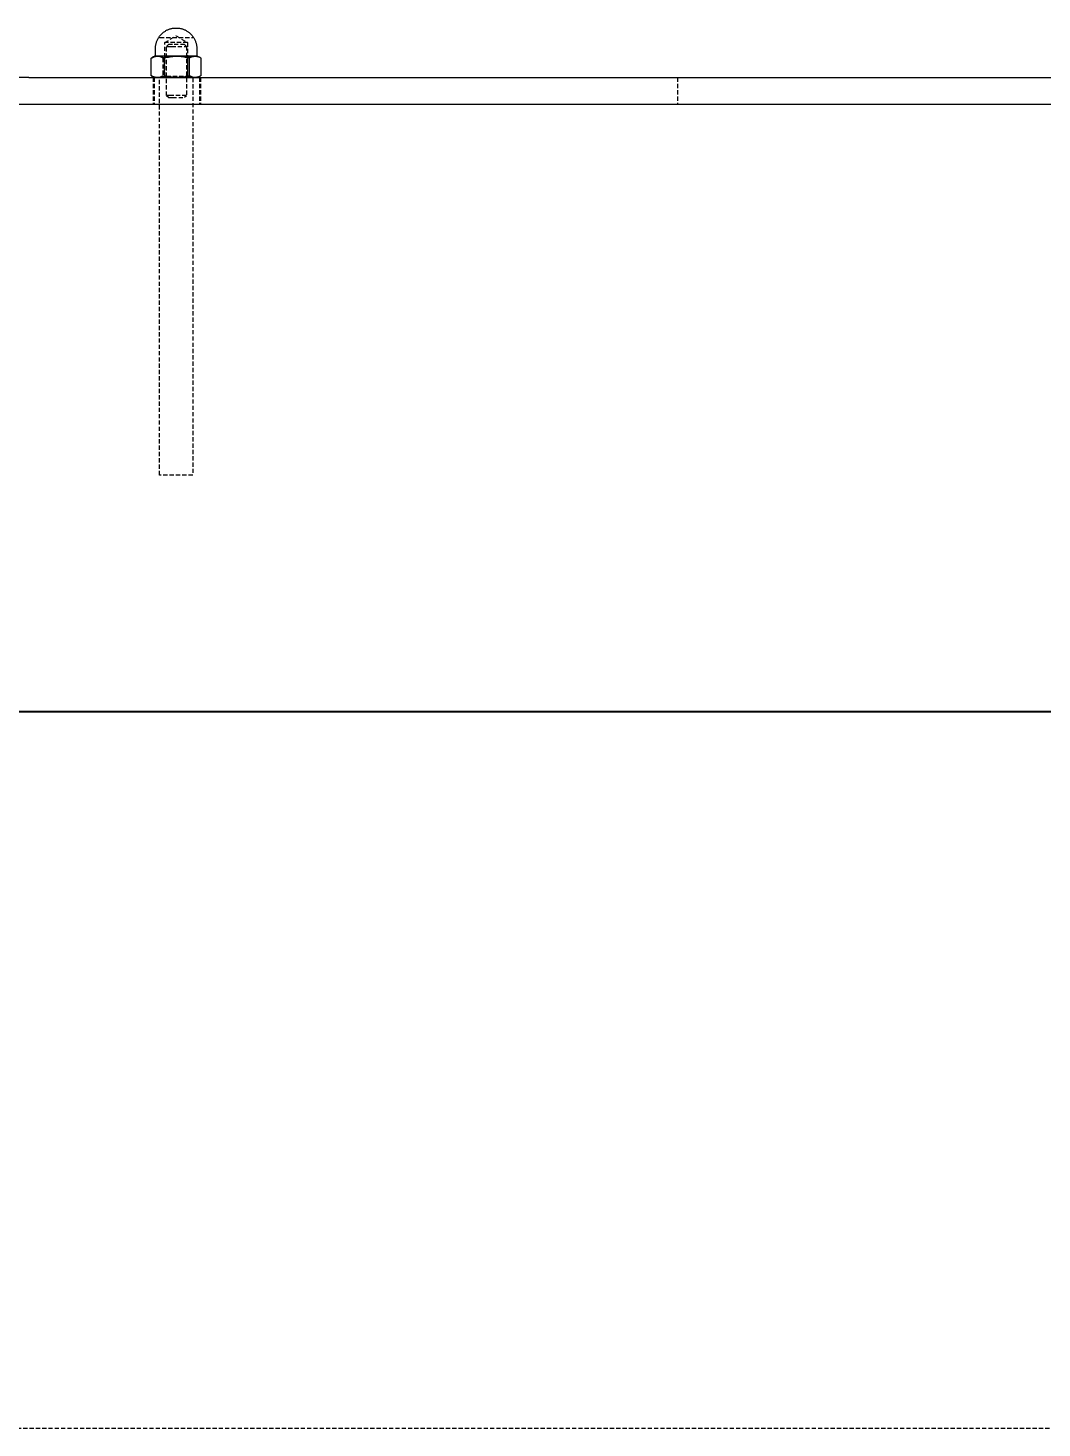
# Model space of a CAD drawing. Header units: millimetres. Extents: x -427 to 4679, y -324 to 2971.
# Drawn here: x 3901.8 to 4208, y 2120.7 to 2543.7 of the extents above; entities that cross this region are included whole.
import ezdxf

# ---------------------------------------------------------------- set-up
doc = ezdxf.new("R2010")
doc.units = ezdxf.units.MM
doc.linetypes.add('HIDDEN', pattern=[1.905, 1.27, -0.635])
for name, color, linetype, lineweight in [('ZANO_R', 7, 'Continuous', 0), ('ZANO_R_przerywana', 7, 'HIDDEN', 0), ('ZANO_W', 1, 'Continuous', 0)]:
    doc.layers.add(name, color=color, linetype=linetype, lineweight=lineweight)
doc.styles.add('Arial', font='arial.ttf')
doc.styles.get("Standard").update_dxf_attribs({"font": 'ARIALUNI.TTF'})
doc.dimstyles.new('pl i ang', dxfattribs={"dimtxt": 50, "dimasz": 50, "dimexe": 1.25, "dimexo": 0.625, "dimgap": 10, "dimtad": 1, "dimtoh": 1, "dimtxsty": 'Standard', "dimcen": 2.5, "dimclrd": 1, "dimclre": 1, "dimclrt": 1, "dimadec": 0, "dimazin": 0, "dimtfac": 1, "dimtmove": 0, "dimatfit": 3, "dimfxl": 1, "dimarcsym": 1})

# ---------------------------------------------------------------- blocks, each defined once
blk = doc.blocks.new('*D486')
at = {"layer": 'ZANO_W', "color": 1, "lineweight": -2}
for p, q in [((3101.65, 2510.74), (3101.65, 2327.24)), ((4341.99, 2510.74), (4341.99, 2327.24)), ((3141.65, 2337.24), (4301.99, 2337.24))]:
    blk.add_line(p, q, dxfattribs=at)
at = {"layer": 'ZANO_W', "color": 1}
for points in [[(3141.65, 2343.9), (3141.65, 2330.57), (3101.65, 2337.24)], [(4301.99, 2330.57), (4301.99, 2343.9), (4341.99, 2337.24)]]:
    blk.add_solid(points, dxfattribs=at)
at = {"layer": 'ZANO_W', "color": 1, "insert": (3721.82, 2367.66), "char_height": 40, "attachment_point": 5, "style": 'Arial'}
blk.add_mtext('1240', dxfattribs=at)

msp = doc.modelspace()

# ---------------------------------------------------------------- linework, layer by layer
at = {"layer": 'ZANO_R'}
for p, q in [((3942.44, 2542.2), (3942.6, 2542.34)), ((3942.6, 2542.34), (3942.77, 2542.47)), ((3942.77, 2542.47), (3942.94, 2542.6)), ((3942.94, 2542.6), (3943.12, 2542.72)), ((3943.12, 2542.72), (3943.3, 2542.83)), ((3943.3, 2542.83), (3943.48, 2542.94)), ((3943.48, 2542.94), (3943.67, 2543.04)), ((3943.67, 2543.04), (3943.86, 2543.14)), ((3943.86, 2543.14), (3944.05, 2543.22)), ((3944.05, 2543.22), (3944.25, 2543.31)), ((3944.25, 2543.31), (3944.45, 2543.38)), ((3944.45, 2543.38), (3944.65, 2543.45)), ((3944.65, 2543.45), (3944.86, 2543.51)), ((3944.86, 2543.51), (3945.07, 2543.56)), ((3945.07, 2543.56), (3945.27, 2543.61)), ((3945.27, 2543.61), (3945.48, 2543.65)), ((3945.48, 2543.65), (3945.69, 2543.68)), ((3945.69, 2543.68), (3945.91, 2543.71)), ((3945.91, 2543.71), (3946.12, 2543.73)), ((3946.12, 2543.73), (3946.33, 2543.74)), ((3946.33, 2543.74), (3946.55, 2543.74)), ((3946.55, 2543.74), (3946.76, 2543.74)), ((3946.76, 2543.74), (3946.97, 2543.73)), ((3946.97, 2543.73), (3947.18, 2543.71)), ((3947.18, 2543.71), (3947.4, 2543.68)), ((3947.4, 2543.68), (3947.61, 2543.65)), ((3947.61, 2543.65), (3947.82, 2543.61)), ((3947.82, 2543.61), (3948.02, 2543.56)), ((3948.02, 2543.56), (3948.23, 2543.51)), ((3948.23, 2543.51), (3948.44, 2543.45)), ((3948.44, 2543.45), (3948.64, 2543.38)), ((3948.64, 2543.38), (3948.84, 2543.31)), ((3948.84, 2543.31), (3949.04, 2543.22)), ((3949.04, 2543.22), (3949.23, 2543.14)), ((3949.23, 2543.14), (3949.42, 2543.04)), ((3949.42, 2543.04), (3949.61, 2542.94)), ((3949.61, 2542.94), (3949.79, 2542.83)), ((3949.79, 2542.83), (3949.97, 2542.72)), ((3949.97, 2542.72), (3950.15, 2542.6)), ((3950.15, 2542.6), (3950.32, 2542.47)), ((3950.32, 2542.47), (3950.49, 2542.34)), ((3950.49, 2542.34), (3950.65, 2542.2)), ((3940.31, 2537.92), (3940.33, 2538.13)), ((3940.33, 2538.13), (3940.35, 2538.34)), ((3940.35, 2538.34), (3940.39, 2538.55)), ((3940.39, 2538.55), (3940.43, 2538.76)), ((3940.43, 2538.76), (3940.47, 2538.97)), ((3940.47, 2538.97), (3940.53, 2539.18)), ((3940.53, 2539.18), (3940.59, 2539.38)), ((3940.59, 2539.38), (3940.66, 2539.58)), ((3940.66, 2539.58), (3940.73, 2539.78)), ((3940.73, 2539.78), (3940.81, 2539.98)), ((3940.81, 2539.98), (3940.9, 2540.18)), ((3940.9, 2540.18), (3941, 2540.37)), ((3941, 2540.37), (3941.1, 2540.55)), ((3941.1, 2540.55), (3941.2, 2540.74)), ((3941.2, 2540.74), (3941.32, 2540.92)), ((3941.32, 2540.92), (3941.44, 2541.1)), ((3941.44, 2541.1), (3941.56, 2541.27)), ((3941.56, 2541.27), (3941.7, 2541.44)), ((3941.7, 2541.44), (3941.83, 2541.6)), ((3941.83, 2541.6), (3941.98, 2541.76)), ((3941.98, 2541.76), (3942.13, 2541.91)), ((3942.13, 2541.91), (3942.28, 2542.06)), ((3942.28, 2542.06), (3942.44, 2542.2)), ((3950.65, 2542.2), (3950.81, 2542.06)), ((3950.81, 2542.06), (3950.96, 2541.91)), ((3950.96, 2541.91), (3951.11, 2541.76)), ((3951.11, 2541.76), (3951.26, 2541.6)), ((3951.26, 2541.6), (3951.39, 2541.44)), ((3951.39, 2541.44), (3951.53, 2541.27)), ((3951.53, 2541.27), (3951.65, 2541.1)), ((3951.65, 2541.1), (3951.77, 2540.92)), ((3951.77, 2540.92), (3951.89, 2540.74)), ((3951.89, 2540.74), (3951.99, 2540.55)), ((3951.99, 2540.55), (3952.09, 2540.37)), ((3952.09, 2540.37), (3952.19, 2540.18)), ((3952.19, 2540.18), (3952.28, 2539.98)), ((3952.28, 2539.98), (3952.36, 2539.78)), ((3952.36, 2539.78), (3952.43, 2539.58)), ((3952.43, 2539.58), (3952.5, 2539.38)), ((3952.5, 2539.38), (3952.56, 2539.18)), ((3952.56, 2539.18), (3952.62, 2538.97)), ((3952.62, 2538.97), (3952.66, 2538.76)), ((3952.66, 2538.76), (3952.7, 2538.55)), ((3952.7, 2538.55), (3952.74, 2538.34)), ((3952.74, 2538.34), (3952.76, 2538.13)), ((3952.76, 2538.13), (3952.78, 2537.92)), ((3939.2, 2534.75), (3939.05, 2534.66)), ((3939.05, 2534.66), (3939.17, 2534.73)), ((3939.05, 2529.32), (3939.05, 2534.66)), ((3939.17, 2534.73), (3939.29, 2534.8)), ((3939.2, 2534.75), (3940.05, 2535.24)), ((3939.29, 2534.8), (3939.42, 2534.86)), ((3939.42, 2534.86), (3939.55, 2534.91)), ((3939.55, 2534.91), (3939.68, 2534.97)), ((3939.68, 2534.97), (3939.81, 2535.01)), ((3939.81, 2535.01), (3939.94, 2535.06)), ((3939.94, 2535.06), (3940.08, 2535.1)), ((3940.99, 2535.24), (3940.05, 2535.24)), ((3940.08, 2535.1), (3940.22, 2535.13)), ((3940.18, 2535.24), (3940.19, 2535.24)), ((3940.19, 2535.24), (3940.19, 2535.24)), ((3940.19, 2535.24), (3940.2, 2535.24)), ((3940.2, 2535.24), (3940.2, 2535.25)), ((3940.2, 2535.25), (3940.21, 2535.25)), ((3940.2, 2535.24), (3940.2, 2535.24)), ((3940.21, 2535.25), (3940.21, 2535.25)), ((3940.21, 2535.25), (3940.22, 2535.25)), ((3940.22, 2535.25), (3940.22, 2535.25)), ((3940.22, 2535.25), (3940.22, 2535.25)), ((3940.22, 2535.25), (3940.23, 2535.25)), ((3940.22, 2535.13), (3940.35, 2535.16)), ((3940.23, 2535.25), (3940.23, 2535.26)), ((3940.23, 2535.26), (3940.23, 2535.26)), ((3940.23, 2535.26), (3940.24, 2535.26)), ((3940.24, 2535.26), (3940.25, 2535.27)), ((3940.24, 2535.26), (3940.24, 2535.26)), ((3940.24, 2535.26), (3940.24, 2535.26)), ((3940.25, 2535.27), (3940.25, 2535.27)), ((3940.25, 2535.27), (3940.25, 2535.27)), ((3940.25, 2535.27), (3940.26, 2535.27)), ((3940.26, 2535.27), (3940.26, 2535.28)), ((3940.26, 2535.28), (3940.26, 2535.28)), ((3940.26, 2535.28), (3940.27, 2535.28)), ((3940.27, 2535.29), (3940.28, 2535.3)), ((3940.27, 2535.28), (3940.27, 2535.29)), ((3940.27, 2535.29), (3940.27, 2535.29)), ((3940.27, 2535.29), (3940.27, 2535.29)), ((3940.28, 2535.3), (3940.28, 2535.31)), ((3940.28, 2535.31), (3940.28, 2535.31)), ((3940.28, 2535.31), (3940.29, 2535.31)), ((3940.28, 2535.3), (3940.28, 2535.3)), ((3940.28, 2535.3), (3940.28, 2535.3)), ((3940.29, 2535.35), (3940.29, 2535.36)), ((3940.29, 2535.36), (3940.29, 2535.36)), ((3940.29, 2535.34), (3940.29, 2535.35)), ((3940.29, 2535.35), (3940.29, 2535.35)), ((3940.29, 2535.33), (3940.29, 2535.34)), ((3940.29, 2535.34), (3940.29, 2535.34)), ((3940.29, 2535.34), (3940.29, 2535.34)), ((3940.29, 2535.32), (3940.29, 2535.33)), ((3940.29, 2535.33), (3940.29, 2535.33)), ((3940.29, 2535.31), (3940.29, 2535.32)), ((3940.29, 2535.32), (3940.29, 2535.32)), ((3940.29, 2535.32), (3940.29, 2535.32)), ((3940.3, 2537.7), (3940.31, 2537.92)), ((3940.29, 2537.49), (3940.3, 2537.7)), ((3940.29, 2535.36), (3940.29, 2537.49)), ((3940.35, 2535.16), (3940.49, 2535.19)), ((3940.49, 2535.19), (3940.63, 2535.21)), ((3940.63, 2535.21), (3940.77, 2535.22)), ((3940.77, 2535.22), (3940.91, 2535.23)), ((3940.91, 2535.23), (3941.05, 2535.24)), ((3941.05, 2535.24), (3941.19, 2535.23)), ((3946.69, 2535.24), (3941.1, 2535.24)), ((3941.19, 2535.23), (3941.33, 2535.22)), ((3941.33, 2535.22), (3941.47, 2535.21)), ((3941.47, 2535.21), (3941.61, 2535.19)), ((3941.61, 2535.19), (3941.75, 2535.16)), ((3941.75, 2535.16), (3941.89, 2535.13)), ((3941.89, 2535.13), (3942.02, 2535.1)), ((3942.02, 2535.1), (3942.16, 2535.06)), ((3942.16, 2535.06), (3942.29, 2535.01)), ((3942.29, 2535.01), (3942.42, 2534.97)), ((3942.42, 2534.97), (3942.55, 2534.91)), ((3942.55, 2534.91), (3942.68, 2534.86)), ((3942.68, 2534.86), (3942.81, 2534.8)), ((3942.81, 2534.8), (3942.93, 2534.73)), ((3942.93, 2534.73), (3943.05, 2534.66)), ((3943.05, 2534.66), (3943.46, 2534.78)), ((3943.05, 2529.32), (3943.05, 2534.66)), ((3943.46, 2534.78), (3943.87, 2534.88)), ((3943.87, 2534.88), (3944.28, 2534.97)), ((3944.28, 2534.97), (3944.7, 2535.05)), ((3944.7, 2535.05), (3945.12, 2535.12)), ((3945.12, 2535.12), (3945.54, 2535.17)), ((3945.54, 2535.17), (3945.96, 2535.2)), ((3945.96, 2535.2), (3946.38, 2535.23)), ((3946.38, 2535.23), (3946.8, 2535.24)), ((3946.8, 2535.24), (3947.23, 2535.23)), ((3952.25, 2535.24), (3946.93, 2535.24)), ((3947.23, 2535.23), (3947.65, 2535.2)), ((3947.65, 2535.2), (3948.07, 2535.17)), ((3948.07, 2535.17), (3948.49, 2535.12)), ((3948.49, 2535.12), (3948.91, 2535.05)), ((3948.91, 2535.05), (3949.32, 2534.97)), ((3949.32, 2534.97), (3949.74, 2534.88)), ((3949.74, 2534.88), (3950.15, 2534.78)), ((3950.15, 2534.78), (3950.55, 2534.66)), ((3950.55, 2534.66), (3950.65, 2534.72)), ((3950.55, 2529.32), (3950.55, 2534.66)), ((3950.65, 2534.72), (3950.74, 2534.78)), ((3950.74, 2534.78), (3950.83, 2534.83)), ((3950.83, 2534.83), (3950.93, 2534.88)), ((3950.93, 2534.88), (3951.03, 2534.93)), ((3951.03, 2534.93), (3951.13, 2534.98)), ((3951.13, 2534.98), (3951.23, 2535.02)), ((3951.23, 2535.02), (3951.33, 2535.06)), ((3951.33, 2535.06), (3951.44, 2535.09)), ((3951.44, 2535.09), (3951.54, 2535.12)), ((3951.54, 2535.12), (3951.65, 2535.15)), ((3951.65, 2535.15), (3951.76, 2535.17)), ((3951.76, 2535.17), (3951.86, 2535.19)), ((3951.86, 2535.19), (3951.97, 2535.21)), ((3951.97, 2535.21), (3952.08, 2535.23)), ((3952.08, 2535.23), (3952.19, 2535.23)), ((3952.19, 2535.23), (3952.3, 2535.24)), ((3952.3, 2535.24), (3952.41, 2535.23)), ((3952.88, 2535.24), (3952.34, 2535.24)), ((3952.41, 2535.23), (3952.52, 2535.23)), ((3952.52, 2535.23), (3952.63, 2535.21)), ((3952.63, 2535.21), (3952.74, 2535.19)), ((3952.74, 2535.19), (3952.84, 2535.17)), ((3952.78, 2537.92), (3952.79, 2537.7)), ((3952.79, 2537.7), (3952.8, 2537.49)), ((3952.8, 2537.49), (3952.8, 2535.36)), ((3952.8, 2535.36), (3952.8, 2535.36)), ((3952.8, 2535.36), (3952.8, 2535.35)), ((3952.8, 2535.35), (3952.8, 2535.35)), ((3952.8, 2535.35), (3952.8, 2535.34)), ((3952.8, 2535.34), (3952.8, 2535.34)), ((3952.8, 2535.34), (3952.8, 2535.34)), ((3952.8, 2535.34), (3952.8, 2535.33)), ((3952.8, 2535.33), (3952.8, 2535.33)), ((3952.8, 2535.33), (3952.8, 2535.32)), ((3952.8, 2535.32), (3952.8, 2535.32)), ((3952.8, 2535.32), (3952.8, 2535.32)), ((3952.8, 2535.32), (3952.81, 2535.31)), ((3952.81, 2535.31), (3952.81, 2535.31)), ((3952.81, 2535.31), (3952.81, 2535.3)), ((3952.81, 2535.3), (3952.81, 2535.3)), ((3952.81, 2535.3), (3952.81, 2535.3)), ((3952.81, 2535.3), (3952.82, 2535.29)), ((3952.82, 2535.29), (3952.82, 2535.29)), ((3952.82, 2535.29), (3952.82, 2535.29)), ((3952.82, 2535.29), (3952.82, 2535.28)), ((3952.82, 2535.28), (3952.83, 2535.28)), ((3952.83, 2535.28), (3952.83, 2535.28)), ((3952.83, 2535.28), (3952.83, 2535.28)), ((3952.83, 2535.28), (3952.83, 2535.27)), ((3952.83, 2535.27), (3952.84, 2535.27)), ((3952.84, 2535.27), (3952.84, 2535.27)), ((3952.84, 2535.27), (3952.84, 2535.26)), ((3952.84, 2535.26), (3952.85, 2535.26)), ((3952.84, 2535.17), (3952.95, 2535.15)), ((3952.85, 2535.26), (3952.85, 2535.26)), ((3952.85, 2535.26), (3952.85, 2535.26)), ((3952.85, 2535.26), (3952.86, 2535.26)), ((3952.86, 2535.26), (3952.86, 2535.25)), ((3952.86, 2535.25), (3952.87, 2535.25)), ((3952.87, 2535.25), (3952.87, 2535.25)), ((3952.87, 2535.25), (3952.87, 2535.25)), ((3952.87, 2535.25), (3952.88, 2535.25)), ((3952.88, 2535.25), (3952.88, 2535.25)), ((3952.88, 2535.25), (3952.89, 2535.24)), ((3953.01, 2535.24), (3952.88, 2535.24)), ((3952.89, 2535.24), (3952.89, 2535.24)), ((3952.89, 2535.24), (3952.89, 2535.24)), ((3952.89, 2535.24), (3952.9, 2535.24)), ((3952.95, 2535.15), (3953.06, 2535.12)), ((3953.04, 2535.24), (3953.01, 2535.24)), ((3953.04, 2535.24), (3953.04, 2535.24)), ((3953.04, 2535.24), (3953.04, 2535.24)), ((3953.04, 2535.24), (3953.04, 2535.24)), ((3953.04, 2535.24), (3953.04, 2535.24)), ((3953.04, 2535.24), (3953.04, 2535.24)), ((3953.04, 2535.24), (3953.04, 2535.24)), ((3953.04, 2535.24), (3953.83, 2534.79)), ((3953.06, 2535.12), (3953.16, 2535.09)), ((3953.16, 2535.09), (3953.26, 2535.06)), ((3953.26, 2535.06), (3953.37, 2535.02)), ((3953.37, 2535.02), (3953.47, 2534.98)), ((3953.47, 2534.98), (3953.57, 2534.93)), ((3953.57, 2534.93), (3953.67, 2534.88)), ((3953.67, 2534.88), (3953.76, 2534.83)), ((3953.76, 2534.83), (3953.86, 2534.78)), ((3953.86, 2534.78), (3953.95, 2534.72)), ((3953.95, 2534.72), (3954.04, 2534.66)), ((3954.04, 2534.66), (3954.04, 2529.32)), ((3902.05, 2528.74), (3892, 2528.74)), ((3902.05, 2528.74), (4332.04, 2528.74)), ((3939.17, 2529.25), (3939.05, 2529.32)), ((3939.05, 2529.32), (3939.2, 2529.23)), ((3939.3, 2529.18), (3939.17, 2529.25)), ((3940.05, 2528.74), (3939.2, 2529.23)), ((3939.43, 2529.12), (3939.3, 2529.18)), ((3939.56, 2529.06), (3939.43, 2529.12)), ((3939.7, 2529.01), (3939.56, 2529.06)), ((3939.84, 2528.96), (3939.7, 2529.01)), ((3939.97, 2528.92), (3939.84, 2528.96)), ((3940.11, 2528.88), (3939.97, 2528.92)), ((3940.25, 2528.84), (3940.11, 2528.88)), ((3940.4, 2528.81), (3940.25, 2528.84)), ((3940.54, 2528.79), (3940.4, 2528.81)), ((3940.68, 2528.77), (3940.54, 2528.79)), ((3940.83, 2528.75), (3940.68, 2528.77)), ((3940.97, 2528.74), (3940.83, 2528.75)), ((3941.26, 2528.75), (3941.12, 2528.74)), ((3941.41, 2528.77), (3941.26, 2528.75)), ((3941.55, 2528.79), (3941.41, 2528.77)), ((3941.7, 2528.81), (3941.55, 2528.79)), ((3941.84, 2528.84), (3941.7, 2528.81)), ((3941.98, 2528.88), (3941.84, 2528.84)), ((3942.12, 2528.92), (3941.98, 2528.88)), ((3942.26, 2528.96), (3942.12, 2528.92)), ((3942.4, 2529.01), (3942.26, 2528.96)), ((3942.53, 2529.06), (3942.4, 2529.01)), ((3942.67, 2529.12), (3942.53, 2529.06)), ((3942.8, 2529.18), (3942.67, 2529.12)), ((3942.93, 2529.25), (3942.8, 2529.18)), ((3943.05, 2529.32), (3942.93, 2529.25)), ((3943.5, 2529.19), (3943.05, 2529.32)), ((3943.95, 2529.08), (3943.5, 2529.19)), ((3944.4, 2528.99), (3943.95, 2529.08)), ((3944.85, 2528.91), (3944.4, 2528.99)), ((3945.31, 2528.84), (3944.85, 2528.91)), ((3945.77, 2528.79), (3945.31, 2528.84)), ((3946.23, 2528.76), (3945.77, 2528.79)), ((3946.69, 2528.74), (3946.23, 2528.76)), ((3947.38, 2528.76), (3946.92, 2528.74)), ((3947.84, 2528.79), (3947.38, 2528.76)), ((3948.3, 2528.84), (3947.84, 2528.79)), ((3948.76, 2528.91), (3948.3, 2528.84)), ((3949.21, 2528.99), (3948.76, 2528.91)), ((3949.66, 2529.08), (3949.21, 2528.99)), ((3950.11, 2529.19), (3949.66, 2529.08)), ((3950.55, 2529.32), (3950.11, 2529.19)), ((3950.65, 2529.26), (3950.55, 2529.32)), ((3950.75, 2529.2), (3950.65, 2529.26)), ((3950.85, 2529.14), (3950.75, 2529.2)), ((3950.95, 2529.09), (3950.85, 2529.14)), ((3951.05, 2529.04), (3950.95, 2529.09)), ((3951.16, 2528.99), (3951.05, 2529.04)), ((3951.27, 2528.95), (3951.16, 2528.99)), ((3951.38, 2528.91), (3951.27, 2528.95)), ((3951.49, 2528.88), (3951.38, 2528.91)), ((3951.6, 2528.85), (3951.49, 2528.88)), ((3951.71, 2528.82), (3951.6, 2528.85)), ((3951.82, 2528.8), (3951.71, 2528.82)), ((3951.93, 2528.78), (3951.82, 2528.8)), ((3952.05, 2528.76), (3951.93, 2528.78)), ((3952.16, 2528.75), (3952.05, 2528.76)), ((3952.28, 2528.74), (3952.16, 2528.75)), ((3952.47, 2528.75), (3952.36, 2528.74)), ((3952.58, 2528.76), (3952.47, 2528.75)), ((3952.69, 2528.78), (3952.58, 2528.76)), ((3952.81, 2528.8), (3952.69, 2528.78)), ((3952.92, 2528.82), (3952.81, 2528.8)), ((3953.02, 2528.85), (3952.92, 2528.82)), ((3953.13, 2528.88), (3953.02, 2528.85)), ((3953.83, 2529.19), (3953.04, 2528.74)), ((3953.24, 2528.92), (3953.13, 2528.88)), ((3953.35, 2528.96), (3953.24, 2528.92)), ((3953.45, 2529), (3953.35, 2528.96)), ((3953.55, 2529.04), (3953.45, 2529)), ((3953.66, 2529.09), (3953.55, 2529.04)), ((3953.76, 2529.15), (3953.66, 2529.09)), ((3953.85, 2529.2), (3953.76, 2529.15)), ((3953.95, 2529.26), (3953.85, 2529.2)), ((3954.04, 2529.32), (3953.95, 2529.26)), ((3816.55, 2520.74), (4416.55, 2520.74))]:
    msp.add_line(p, q, dxfattribs=at)
msp.add_lwpolyline([(-427.28, 2520.74), (4514.24, 2520.74)], dxfattribs=at)
at = {"layer": 'ZANO_R_przerywana'}
for p, q in [((3941.55, 2540.91), (3941.55, 2540.91)), ((3941.55, 2540.91), (3941.55, 2540.91)), ((3941.55, 2540.91), (3941.55, 2540.91)), ((3941.55, 2540.91), (3941.55, 2540.91)), ((3941.55, 2540.91), (3941.55, 2540.91)), ((3941.55, 2540.91), (3941.55, 2540.91)), ((3941.55, 2540.91), (3941.55, 2540.91)), ((3941.55, 2540.91), (3941.57, 2540.91)), ((3941.57, 2540.91), (3941.65, 2540.91)), ((3941.65, 2540.91), (3951.54, 2540.91)), ((3943.15, 2539.34), (3946.55, 2541.38)), ((3943.67, 2539.34), (3943.15, 2539.34)), ((3943.15, 2529.19), (3943.15, 2539.34)), ((3943.64, 2538.19), (3944.2, 2538.74)), ((3943.65, 2538.19), (3943.64, 2538.19)), ((3943.64, 2538.19), (3943.64, 2538.19)), ((3943.64, 2538.19), (3943.64, 2538.19)), ((3943.64, 2538.19), (3943.64, 2538.19)), ((3943.64, 2538.19), (3943.65, 2538.19)), ((3943.64, 2523.3), (3943.64, 2538.19)), ((3943.65, 2538.19), (3943.66, 2538.19)), ((3943.66, 2538.19), (3943.74, 2538.19)), ((3949.94, 2539.34), (3943.67, 2539.34)), ((3943.74, 2538.19), (3944.06, 2538.19)), ((3944.06, 2538.19), (3945.14, 2538.19)), ((3945.42, 2538.74), (3944.2, 2538.74)), ((3945.14, 2538.19), (3949.64, 2538.19)), ((3949.09, 2538.74), (3945.42, 2538.74)), ((3946.55, 2541.38), (3949.94, 2539.34)), ((3949.09, 2538.74), (3949.64, 2538.19)), ((3949.64, 2538.19), (3949.64, 2523.3)), ((3949.94, 2539.34), (3949.94, 2539.34)), ((3949.95, 2539.34), (3949.95, 2529.19)), ((3939.35, 2534.84), (3939.26, 2534.79)), ((3939.44, 2534.89), (3939.35, 2534.84)), ((3939.54, 2534.94), (3939.44, 2534.89)), ((3939.63, 2534.98), (3939.54, 2534.94)), ((3939.73, 2535.02), (3939.63, 2534.98)), ((3939.83, 2535.06), (3939.73, 2535.02)), ((3939.92, 2535.09), (3939.83, 2535.06)), ((3940.02, 2535.12), (3939.92, 2535.09)), ((3940.13, 2535.15), (3940.02, 2535.12)), ((3940.23, 2535.17), (3940.13, 2535.15)), ((3940.33, 2535.19), (3940.23, 2535.17)), ((3940.43, 2535.21), (3940.33, 2535.19)), ((3940.54, 2535.22), (3940.43, 2535.21)), ((3940.64, 2535.23), (3940.54, 2535.22)), ((3940.75, 2535.24), (3940.64, 2535.23)), ((3940.96, 2535.23), (3940.84, 2535.24)), ((3940.92, 2535.24), (3940.97, 2535.24)), ((3941.07, 2535.22), (3940.96, 2535.23)), ((3941.18, 2535.2), (3941.07, 2535.22)), ((3941.13, 2535.24), (3941.18, 2535.24)), ((3941.29, 2535.18), (3941.18, 2535.2)), ((3941.4, 2535.16), (3941.29, 2535.18)), ((3941.51, 2535.13), (3941.4, 2535.16)), ((3941.62, 2535.1), (3941.51, 2535.13)), ((3941.73, 2535.07), (3941.62, 2535.1)), ((3941.83, 2535.03), (3941.73, 2535.07)), ((3941.94, 2534.98), (3941.83, 2535.03)), ((3942.04, 2534.94), (3941.94, 2534.98)), ((3942.15, 2534.89), (3942.04, 2534.94)), ((3942.25, 2534.84), (3942.15, 2534.89)), ((3942.34, 2534.78), (3942.25, 2534.84)), ((3942.44, 2534.72), (3942.34, 2534.78)), ((3942.54, 2534.66), (3942.44, 2534.72)), ((3942.98, 2534.79), (3942.54, 2534.66)), ((3942.54, 2534.66), (3942.54, 2529.32)), ((3943.43, 2534.9), (3942.98, 2534.79)), ((3943.89, 2535), (3943.43, 2534.9)), ((3944.34, 2535.08), (3943.89, 2535)), ((3944.8, 2535.14), (3944.34, 2535.08)), ((3945.26, 2535.19), (3944.8, 2535.14)), ((3945.72, 2535.22), (3945.26, 2535.19)), ((3946.19, 2535.24), (3945.72, 2535.22)), ((3946.16, 2535.24), (3946.05, 2535.24)), ((3946.86, 2535.22), (3946.4, 2535.24)), ((3947.32, 2535.19), (3946.86, 2535.22)), ((3947.78, 2535.14), (3947.32, 2535.19)), ((3948.24, 2535.08), (3947.78, 2535.14)), ((3948.69, 2535), (3948.24, 2535.08)), ((3949.14, 2534.9), (3948.69, 2535)), ((3949.59, 2534.79), (3949.14, 2534.9)), ((3950.04, 2534.66), (3949.59, 2534.79)), ((3950.16, 2534.73), (3950.04, 2534.66)), ((3950.04, 2529.32), (3950.04, 2534.66)), ((3950.29, 2534.8), (3950.16, 2534.73)), ((3950.43, 2534.86), (3950.29, 2534.8)), ((3950.56, 2534.92), (3950.43, 2534.86)), ((3950.7, 2534.98), (3950.56, 2534.92)), ((3950.84, 2535.02), (3950.7, 2534.98)), ((3950.98, 2535.07), (3950.84, 2535.02)), ((3951.12, 2535.11), (3950.98, 2535.07)), ((3951.26, 2535.14), (3951.12, 2535.11)), ((3951.4, 2535.17), (3951.26, 2535.14)), ((3951.55, 2535.2), (3951.4, 2535.17)), ((3951.69, 2535.22), (3951.55, 2535.2)), ((3951.84, 2535.23), (3951.69, 2535.22)), ((3951.99, 2535.24), (3951.84, 2535.23)), ((3952.27, 2535.23), (3952.12, 2535.24)), ((3952.41, 2535.21), (3952.27, 2535.23)), ((3952.55, 2535.19), (3952.41, 2535.21)), ((3952.7, 2535.17), (3952.55, 2535.19)), ((3952.84, 2535.14), (3952.7, 2535.17)), ((3952.98, 2535.1), (3952.84, 2535.14)), ((3952.87, 2535.25), (3952.88, 2535.25)), ((3952.88, 2535.25), (3952.89, 2535.25)), ((3952.89, 2535.25), (3952.9, 2535.24)), ((3952.9, 2535.24), (3952.91, 2535.24)), ((3953.12, 2535.07), (3952.98, 2535.1)), ((3953.26, 2535.02), (3953.12, 2535.07)), ((3953.39, 2534.97), (3953.26, 2535.02)), ((3953.53, 2534.92), (3953.39, 2534.97)), ((3953.66, 2534.86), (3953.53, 2534.92)), ((3953.79, 2534.8), (3953.66, 2534.86)), ((3953.92, 2534.73), (3953.79, 2534.8)), ((3954.04, 2534.66), (3953.92, 2534.73)), ((3939.26, 2529.19), (3939.35, 2529.14)), ((3939.35, 2529.14), (3939.44, 2529.09)), ((3939.44, 2529.09), (3939.54, 2529.05)), ((3939.54, 2529.05), (3939.63, 2529)), ((3939.63, 2529), (3939.73, 2528.96)), ((3939.64, 2528.74), (3939.64, 2520.74)), ((3939.73, 2528.96), (3939.82, 2528.92)), ((3939.82, 2528.92), (3939.92, 2528.89)), ((3939.92, 2528.89), (3940.02, 2528.86)), ((3939.95, 2528.74), (3939.95, 2520.74)), ((3940.02, 2528.86), (3940.12, 2528.83)), ((3940.12, 2528.83), (3940.23, 2528.81)), ((3940.23, 2528.81), (3940.33, 2528.79)), ((3940.33, 2528.79), (3940.43, 2528.77)), ((3940.43, 2528.77), (3940.54, 2528.76)), ((3940.54, 2528.76), (3940.64, 2528.75)), ((3940.64, 2528.75), (3940.74, 2528.74)), ((3940.83, 2528.74), (3940.94, 2528.75)), ((3940.84, 2528.74), (3940.9, 2528.74)), ((3940.94, 2528.75), (3941.06, 2528.76)), ((3941.06, 2528.76), (3941.17, 2528.78)), ((3941.17, 2528.78), (3941.28, 2528.8)), ((3941.28, 2528.8), (3941.39, 2528.82)), ((3941.39, 2528.82), (3941.5, 2528.85)), ((3941.5, 2528.85), (3941.61, 2528.88)), ((3941.65, 2528.67), (3941.55, 2528.67)), ((3941.55, 2408.67), (3941.55, 2528.67)), ((3941.61, 2528.88), (3941.72, 2528.91)), ((3951.54, 2528.67), (3941.65, 2528.67)), ((3941.72, 2528.91), (3941.83, 2528.95)), ((3941.83, 2528.95), (3941.94, 2529)), ((3941.94, 2529), (3942.04, 2529.04)), ((3942.04, 2529.04), (3942.14, 2529.09)), ((3942.14, 2529.09), (3942.24, 2529.14)), ((3942.24, 2529.14), (3942.34, 2529.2)), ((3942.34, 2529.2), (3942.44, 2529.26)), ((3942.44, 2529.26), (3942.54, 2529.32)), ((3942.54, 2529.32), (3942.98, 2529.2)), ((3942.55, 2528.77), (3943.15, 2529.19)), ((3942.55, 2528.77), (3942.55, 2528.77)), ((3942.55, 2528.77), (3942.55, 2528.77)), ((3942.55, 2528.77), (3942.55, 2528.77)), ((3942.55, 2528.77), (3942.55, 2528.77)), ((3942.55, 2528.77), (3942.55, 2528.77)), ((3942.55, 2528.77), (3942.55, 2528.77)), ((3942.55, 2528.77), (3942.58, 2528.77)), ((3942.55, 2528.74), (3942.55, 2528.77)), ((3942.58, 2528.77), (3942.71, 2528.77)), ((3942.71, 2528.77), (3943.16, 2528.77)), ((3942.98, 2529.2), (3943.42, 2529.09)), ((3943.15, 2529.19), (3943.15, 2529.19)), ((3943.15, 2529.19), (3943.15, 2529.19)), ((3943.15, 2529.19), (3943.15, 2529.19)), ((3943.15, 2529.19), (3943.15, 2529.19)), ((3943.15, 2529.19), (3943.15, 2529.19)), ((3943.15, 2529.19), (3943.15, 2529.19)), ((3943.15, 2529.19), (3943.18, 2529.19)), ((3943.16, 2528.77), (3950.54, 2528.77)), ((3943.18, 2529.19), (3943.28, 2529.19)), ((3943.28, 2529.19), (3943.67, 2529.19)), ((3943.42, 2529.09), (3943.87, 2528.99)), ((3943.67, 2529.19), (3949.94, 2529.19)), ((3943.87, 2528.99), (3944.32, 2528.91)), ((3944.32, 2528.91), (3944.77, 2528.84)), ((3944.77, 2528.84), (3945.23, 2528.79)), ((3945.23, 2528.79), (3945.68, 2528.76)), ((3945.33, 2528.78), (3945.52, 2528.77)), ((3945.68, 2528.76), (3946.14, 2528.74)), ((3946.38, 2528.74), (3946.84, 2528.76)), ((3946.4, 2528.74), (3946.52, 2528.74)), ((3946.84, 2528.76), (3947.31, 2528.79)), ((3947, 2528.76), (3947.02, 2528.76)), ((3947.31, 2528.79), (3947.77, 2528.84)), ((3947.77, 2528.84), (3948.23, 2528.91)), ((3948.23, 2528.91), (3948.68, 2528.99)), ((3948.68, 2528.99), (3949.14, 2529.08)), ((3949.14, 2529.08), (3949.59, 2529.19)), ((3949.59, 2529.19), (3950.04, 2529.32)), ((3949.95, 2529.19), (3950.54, 2528.77)), ((3950.16, 2529.25), (3950.04, 2529.32)), ((3950.29, 2529.18), (3950.16, 2529.25)), ((3950.43, 2529.12), (3950.29, 2529.18)), ((3950.56, 2529.06), (3950.43, 2529.12)), ((3950.55, 2528.77), (3950.55, 2528.74)), ((3950.7, 2529.01), (3950.56, 2529.06)), ((3950.84, 2528.96), (3950.7, 2529.01)), ((3950.98, 2528.91), (3950.84, 2528.96)), ((3951.12, 2528.87), (3950.98, 2528.91)), ((3951.26, 2528.84), (3951.12, 2528.87)), ((3951.4, 2528.81), (3951.26, 2528.84)), ((3951.55, 2528.79), (3951.4, 2528.81)), ((3951.54, 2528.67), (3951.54, 2528.67)), ((3951.54, 2528.67), (3951.54, 2528.67)), ((3951.69, 2528.77), (3951.55, 2528.79)), ((3951.54, 2528.67), (3951.54, 2408.67)), ((3951.84, 2528.75), (3951.69, 2528.77)), ((3951.99, 2528.74), (3951.84, 2528.75)), ((3952.27, 2528.75), (3952.12, 2528.74)), ((3952.25, 2528.74), (3952.19, 2528.74)), ((3952.41, 2528.77), (3952.27, 2528.75)), ((3952.55, 2528.79), (3952.41, 2528.77)), ((3952.7, 2528.81), (3952.55, 2528.79)), ((3952.84, 2528.84), (3952.7, 2528.81)), ((3952.98, 2528.88), (3952.84, 2528.84)), ((3953.12, 2528.92), (3952.98, 2528.88)), ((3953.26, 2528.96), (3953.12, 2528.92)), ((3953.39, 2529.01), (3953.26, 2528.96)), ((3953.53, 2529.06), (3953.39, 2529.01)), ((3953.66, 2529.12), (3953.53, 2529.06)), ((3953.64, 2528.74), (3953.64, 2520.74)), ((3953.79, 2529.18), (3953.66, 2529.12)), ((3953.92, 2529.25), (3953.79, 2529.18)), ((3954.04, 2529.32), (3953.92, 2529.25)), ((3953.95, 2528.74), (3953.95, 2520.74)), ((4097.99, 2528.74), (4097.99, 2520.74)), ((3945.14, 2523.3), (3943.65, 2523.3)), ((3944.2, 2522.74), (3943.65, 2523.29)), ((3944.2, 2522.74), (3945.42, 2522.74)), ((3949.64, 2523.3), (3945.14, 2523.3)), ((3945.42, 2522.74), (3949.09, 2522.74)), ((3949.64, 2523.29), (3949.09, 2522.74)), ((3941.65, 2408.67), (3941.55, 2408.67)), ((3951.54, 2408.67), (3941.65, 2408.67)), ((3951.54, 2408.67), (3951.54, 2408.67)), ((3951.54, 2408.67), (3951.54, 2408.67)), ((3816.55, 2120.74), (4416.55, 2120.74))]:
    msp.add_line(p, q, dxfattribs=at)

# ---------------------------------------------------------------- dimensions: what is measured, and where the dimension line sits
at = {"layer": 'ZANO_W'}
dim = msp.add_linear_dim(base=(4341.99, 2337.24), p1=(3101.65, 2520.74), p2=(4341.99, 2520.74), dimstyle='pl i ang', override={"dimtxt": 40, "dimasz": 40, "dimexe": 10, "dimexo": 10, "dimtoh": 0, "dimdec": 0, "dimtxsty": 'Arial', "dimtdec": 0, "dimtmove": 1}, dxfattribs=at)
dim.commit()
dim.dimension.update_dxf_attribs({"geometry": '*D486', "text_midpoint": (3721.82, 2367.66)})

doc.saveas('drawing.dxf')
